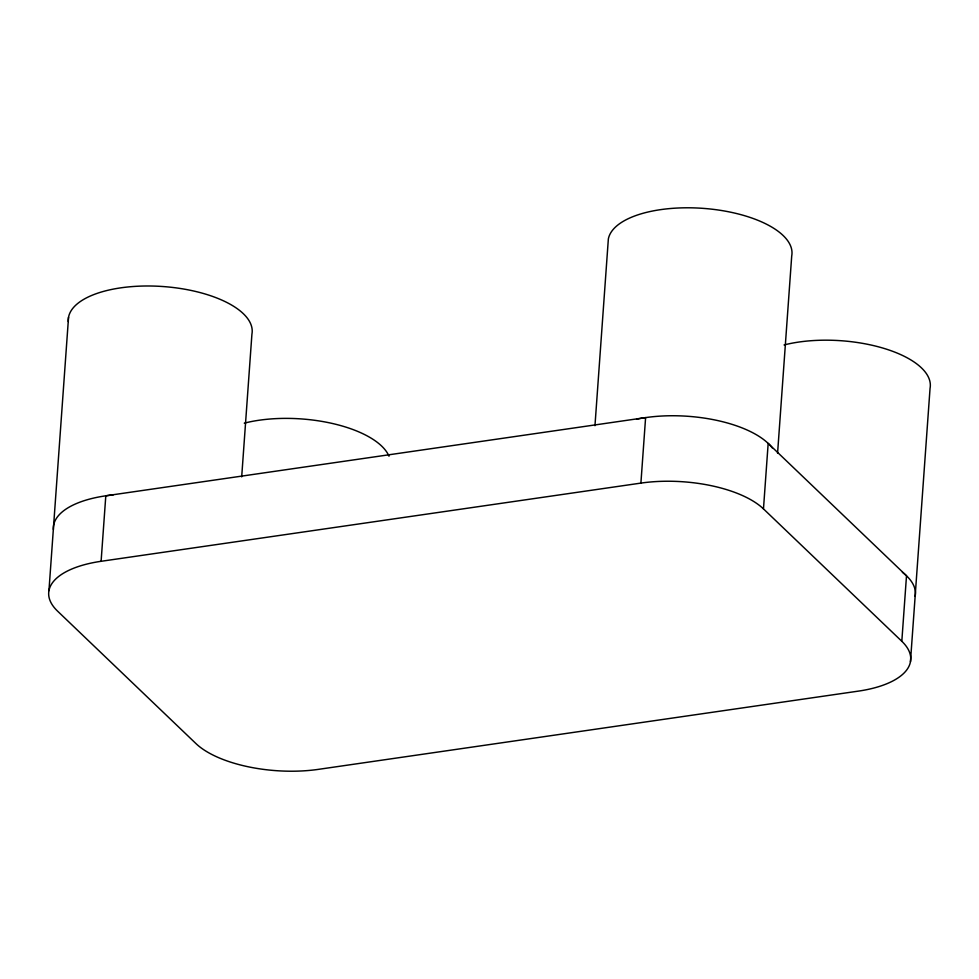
<?xml version="1.0" encoding="UTF-8"?>
<svg xmlns="http://www.w3.org/2000/svg" width="979" height="979" viewBox="0 0 979 979"><rect width="100%" height="100%" fill="white"/><g stroke="black" fill="none" stroke-linecap="round" stroke-linejoin="round"><path stroke-width="1.47" d="M48.95 590.631L68.554 317.184M101.106 561.297L105.805 495.802L645.602 417.605L640.902 483.1L101.106 561.297A92.161 39.246 4.1 0 0 57.59 611.153L195.922 743.55A92.161 39.246 4.1 0 0 318.493 769.347L858.289 691.137A92.161 39.246 4.1 0 0 901.818 641.282L906.505 575.787L768.172 443.401L763.473 508.896L901.818 641.282M241.691 476.859L251.921 334.182A92.161 39.246 4.1 0 0 162.379 286.492A92.161 39.246 4.1 0 0 68.31 321.577M594.963 425.694L608.351 238.986A92.161 39.246 4.1 0 1 707.327 208.711A92.161 39.246 4.1 0 1 791.717 255.972L777.571 453.301M910.446 661.816L930.05 388.369A92.161 39.246 4.1 0 0 883.217 348.169A92.161 39.246 4.1 0 0 784.069 344.951M902.381 572.262A92.161 39.246 4.1 0 1 915.145 596.321M636.558 419.196A92.161 39.246 4.1 0 1 772.198 447.868M53.404 529.529A92.161 39.246 4.1 0 1 113.172 494.909M244.273 423.148A92.161 39.246 4.1 0 1 389.018 456.238M640.902 483.1A92.161 39.246 4.1 0 1 763.473 508.896"/></g></svg>
